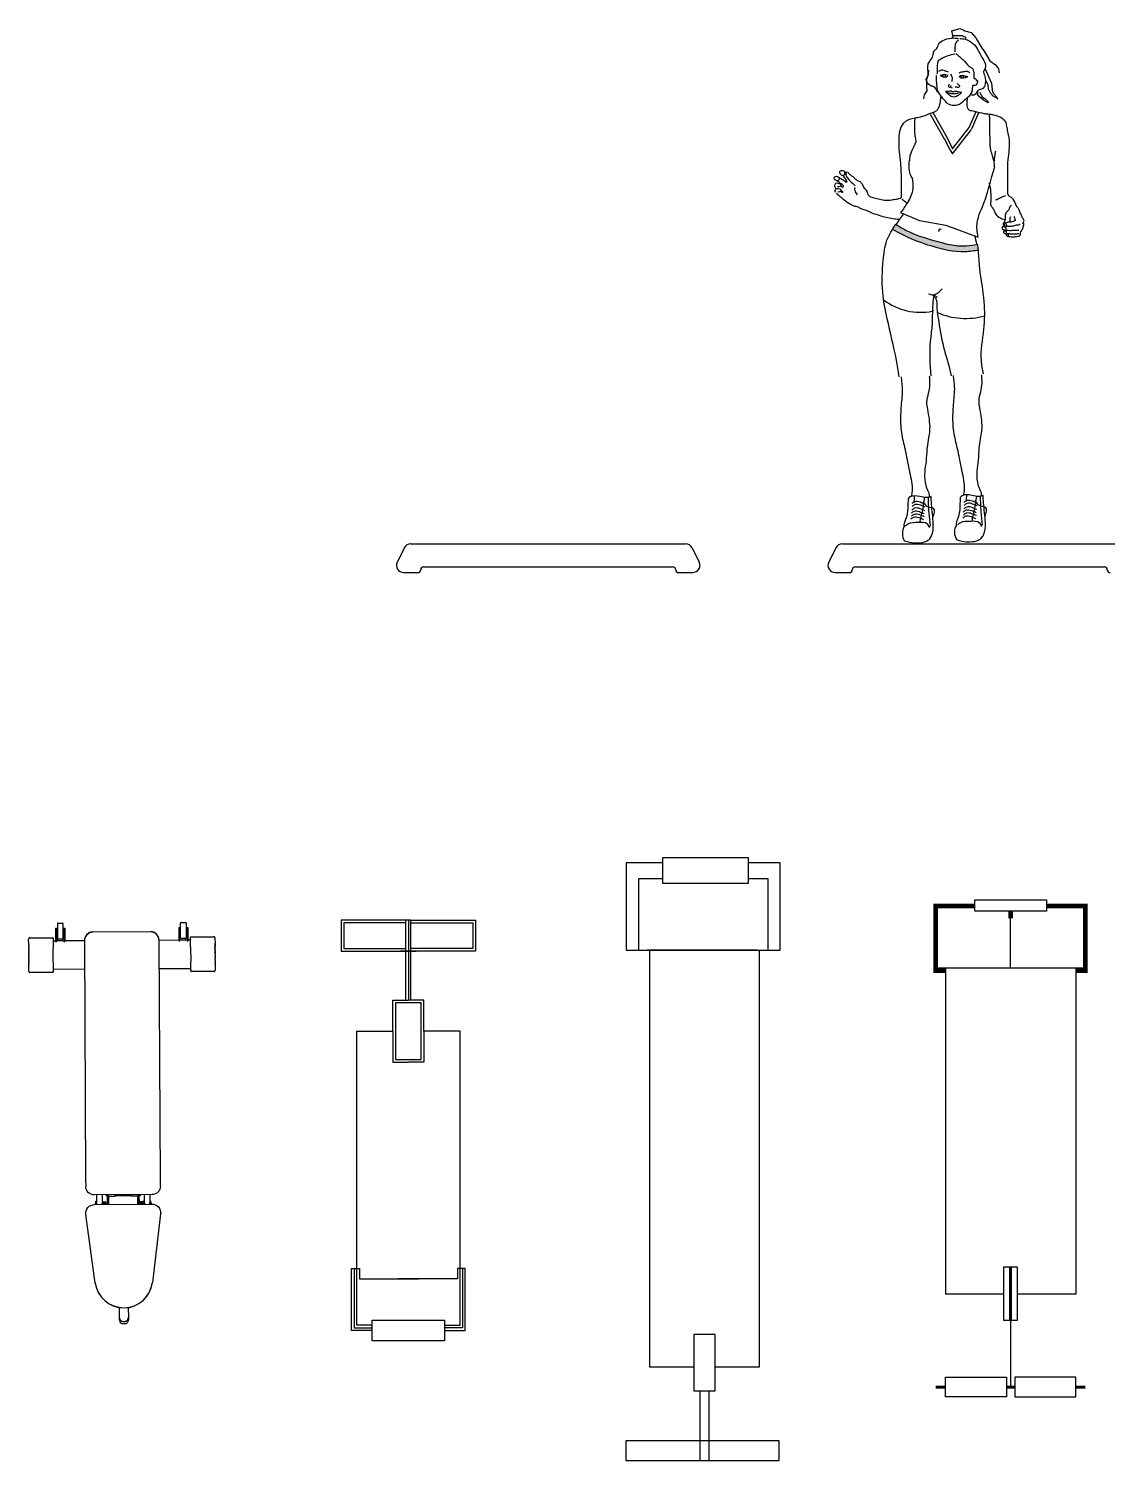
# Model space of a CAD drawing. Header units: millimetres. Extents: x 29224 to 62779, y 35576 to 54938.
# Drawn here: x 55674 to 59423, y 38841 to 43818 of the extents above; entities that cross this region are included whole.
import ezdxf

# ---------------------------------------------------------------- set-up
doc = ezdxf.new("R2010")
doc.units = ezdxf.units.MM

# ---------------------------------------------------------------- blocks, each defined once
blk = doc.blocks.new('A$C5155332E')
at = {"linetype": 'Continuous'}
for p, q in [((17.6, 537.3), (17.6, 426.9)), ((320.8, 537.3), (17.6, 537.3)), ((320.8, 1.3), (320.8, 537.3)), ((2026.7, 533.3), (2026.7, 0)), ((2094.7, 533.3), (2026.7, 533.3)), ((2094.7, 0), (2094.7, 533.3)), ((73.3, 495), (73.3, 426.9)), ((320.8, 495), (73.3, 495)), ((320.8, 44.9), (320.8, 495)), ((1769.8, 465.2), (321.3, 465.2)), ((321.3, 457.2), (321.3, 75.2)), ((1769.8, 310.7), (1769.8, 465.2)), ((0, 426.9), (0, 128.1)), ((88.4, 426.9), (0, 426.9)), ((88.4, 128.1), (88.4, 426.9)), ((1657.2, 310.7), (1657.2, 237.2)), ((1852.9, 310.7), (1657.2, 310.7)), ((1852.9, 237.2), (1852.9, 310.7)), ((1853.6, 288.6), (2094.7, 288.6)), ((1853.6, 257.7), (2094.7, 257.7)), ((1657.2, 237.2), (1852.9, 237.2)), ((1769.8, 83.2), (1769.8, 237.2)), ((0, 128.1), (88.4, 128.1)), ((17.6, 128.1), (17.6, 1.3)), ((73.3, 128.1), (73.3, 44.9)), ((321.3, 83.2), (1769.8, 83.2)), ((17.6, 1.3), (320.8, 1.3)), ((73.3, 44.9), (320.8, 44.9)), ((2026.7, 0), (2094.7, 0))]:
    blk.add_line(p, q, dxfattribs=at)
blk = doc.blocks.new('A$C279333A0')
at = {"rotation": 270}
blk.add_blockref('A$C5155332E', (0, 2094.7), dxfattribs=at)
blk = doc.blocks.new('A$C34B87151')
at = {"ltscale": 0.02}
h = blk.add_hatch(color=256, dxfattribs=at)
edge = h.paths.add_edge_path()
edge.add_spline(control_points=[(1724.3, 1194), (1765.3, 1167.9), (1812.8, 1149.3), (1896.8, 1124.5), (1936.2, 1114.5), (1991.9, 1116.7), (2007.2, 1118.7), (2022, 1121.7)], knot_values=[0.018047, 0.018047, 0.018047, 0.018047, 13.649246, 13.649246, 24.334049, 24.334049, 28.444802, 28.444802, 28.444802, 28.444802], degree=3, periodic=0)
edge.add_spline(control_points=[(2022, 1121.7), (2021.3, 1128.4), (2020.5, 1135), (2019.6, 1141.7)], knot_values=[42.654547, 42.654547, 42.654547, 42.654547, 44.575384, 44.575384, 44.575384, 44.575384], degree=3, periodic=0)
edge.add_spline(control_points=[(2019.6, 1141.7), (2006.3, 1138.8), (1955.4, 1129.2), (1870.3, 1153.6), (1787.4, 1177.5), (1746.7, 1203.5), (1734.9, 1211)], knot_values=[0, 0, 0, 0, 3.878934, 14.824522, 24.592015, 28.607488, 28.607488, 28.607488, 28.607488], degree=3, periodic=0)
edge.add_spline(control_points=[(1734.9, 1211), (1731.3, 1205.4), (1727.7, 1199.7), (1724.3, 1194)], knot_values=[50.690906, 50.690906, 50.690906, 50.690906, 52.584536, 52.584536, 52.584536, 52.584536], degree=3, periodic=0)
for p, q in [((1929.6, 1882.7, -864.1), (1957.6, 1890.7, -864.1)), ((1933.6, 1866.7, -864.1), (1929.6, 1882.7, -864.1)), ((1931.6, 1858.7, -864.1), (1935.6, 1866.7, -864.1)), ((1935.6, 1866.7, -864.1), (1951.6, 1866.7, -864.1)), ((1951.6, 1866.7, -864.1), (1965.7, 1866.7, -864.1)), ((1957.6, 1890.7, -864.1), (1969.7, 1886.7, -864.1)), ((1965.7, 1866.7, -864.1), (1969.7, 1864.7, -864.1)), ((1969.7, 1886.7, -864.1), (1975.7, 1882.7, -864.1)), ((1969.7, 1864.7, -864.1), (1977.7, 1860.7, -864.1)), ((1975.7, 1882.7, -864.1), (1997.7, 1876.7, -864.1)), ((1977.7, 1860.7, -864.1), (1977.7, 1856.6, -864.1)), ((1997.7, 1876.7, -864.1), (2013.8, 1858.7, -864.1)), ((2013.8, 1858.7, -864.1), (2017.8, 1850.6, -864.1)), ((2017.8, 1850.6, -864.1), (2033.8, 1822.6, -864.1)), ((2033.8, 1822.6, -864.1), (2041.8, 1812.6, -864.1)), ((2041.8, 1812.6, -864.1), (2061.9, 1778.5, -864.1)), ((1849.4, 1746.5, -864.1), (1847.4, 1730.5, -864.1)), ((2067.9, 1702.4, -864.1), (2045.4, 1752.1)), ((2061.9, 1778.5, -864.1), (2081.9, 1764.5, -864.1)), ((2081.9, 1764.5, -864.1), (2092, 1750.5, -864.1)), ((2092, 1750.5, -864.1), (2094, 1736.5, -864.1)), ((1847.4, 1730.5, -864.1), (1841.4, 1714.4, -864.1)), ((1841.4, 1714.4, -864.1), (1841.4, 1690.4, -864.1)), ((2049.9, 1706.4, -864.1), (2047.9, 1708.4, -864.1)), ((2055.9, 1694.4, -864.1), (2049.9, 1706.4, -864.1)), ((2057.9, 1680.4, -864.1), (2055.9, 1694.4, -864.1)), ((2067.9, 1702.4, -864.1), (2069.9, 1676.4, -864.1)), ((1833.4, 1660.3, -864.1), (1831.4, 1646.3, -864.1)), ((1843.4, 1674.4, -864.1), (1833.4, 1660.3, -864.1)), ((1841.4, 1690.4, -864.1), (1843.4, 1674.4, -864.1)), ((2019.8, 1668.4, -864.1), (2019.8, 1674.4, -864.1)), ((2019.8, 1660.3, -864.1), (2019.8, 1668.4, -864.1)), ((2027.8, 1652.3, -864.1), (2019.8, 1660.3, -864.1)), ((2027.8, 1670.4, -864.1), (2033.8, 1654.3, -864.1)), ((2039.8, 1642.3, -864.1), (2027.8, 1652.3, -864.1)), ((2033.8, 1654.3, -864.1), (2045.8, 1646.3, -864.1)), ((2055.9, 1632.3, -864.1), (2039.8, 1642.3, -864.1)), ((2045.8, 1646.3, -864.1), (2049.9, 1642.3, -864.1)), ((2049.9, 1642.3, -864.1), (2055.9, 1636.3, -864.1)), ((2063.9, 1666.4, -864.1), (2057.9, 1680.4, -864.1)), ((2073.9, 1656.3, -864.1), (2063.9, 1666.4, -864.1)), ((2069.9, 1676.4, -864.1), (2073.9, 1666.4, -864.1)), ((2073.9, 1666.4, -864.1), (2085.9, 1652.3, -864.1)), ((2089.9, 1646.3, -864.1), (2073.9, 1656.3, -864.1)), ((2085.9, 1652.3, -864.1), (2087.9, 1648.3, -864.1)), ((2087.9, 1648.3, -864.1), (2089.9, 1646.3, -864.1)), ((1855, 1593.8, -864.1), (1903.7, 1508, -864.1)), ((1863.7, 1598.7, -864.1), (1912.4, 1512.9, -864.1)), ((1989.9, 1546.5, -864.1), (2014.4, 1602.8, -864.1)), ((1999.1, 1542.5, -864.1), (2023.6, 1598.8, -864.1)), ((2055.9, 1636.3, -864.1), (2055.9, 1632.3, -864.1)), ((1932.8, 1473.4, -864.1), (1989.9, 1546.5, -864.1)), ((1903.5, 1508.3, -864.1), (1924, 1468.8, -864.1)), ((1912.4, 1512.9, -864.1), (1932.8, 1473.4, -864.1)), ((1931.9, 1456, -864.1), (1997.8, 1540.4, -864.1)), ((1924, 1468.8, -864.1), (1931.9, 1456, -864.1)), ((1752, 1251.1), (1817.5, 1223.6)), ((1817.5, 1223.6), (1908.6, 1208.1)), ((1908.6, 1208.1), (2021.9, 1165.9))]:
    blk.add_line(p, q, dxfattribs=at)
for p, q in [((49.4, 100), (1004.7, 100)), ((1549.4, 100), (2504.7, 100)), ((27.1, 86.2), (2.1, 36.2)), ((1027.1, 86.2), (1052.1, 36.2)), ((1527.1, 86.2), (1502.1, 36.2)), ((24.4, 0), (74, 0)), ((94, 20), (960.2, 20)), ((980.2, 0), (1029.7, 0)), ((1524.4, 0), (1574, 0)), ((1594, 20), (2460.2, 20))]:
    blk.add_line(p, q)
for centre, radius, start, end in [((1903.5, 1727.2), 4.97, 121.7491, 244.1197), ((1903.5, 1727.2), 4.97, 288.0187, 65.8399), ((1965.8, 1724), 4.97, 119.9538, 232.6931), ((1965.8, 1724), 4.97, 297.3199, 57.3962), ((1820.8, 1115.9), 211.3, 232.7705, 281.3931), ((1977.8, 1130.8, -864.1), 247.4, 242.245, 243.3449), ((1977.8, 1130.8, -864.1), 247.4, 246.4646, 285.5493), ((1808.2, 136.2), 50.1, 149.8822, 212.059), ((1989.3, 140.1), 50.1, 149.8822, 212.059)]:
    blk.add_arc(centre, radius, start, end, dxfattribs=at)
for centre, radius, start, end in [((49.4, 75), 25, 90, 153.4349), ((1004.7, 75), 25, 26.5651, 90), ((1549.4, 75), 25, 90, 153.4349), ((1549.4, 75), 25, 90, 153.4349), ((24.4, 25), 25, 153.4349, 270), ((74, 10), 10, 270, 0), ((94, 10), 10, 90, 180), ((960.2, 10), 10, 0, 90), ((980.2, 10), 10, 180, 270), ((1029.7, 25), 25, 270, 26.5651), ((1524.4, 25), 25, 153.4349, 270), ((1574, 10), 10, 270, 0), ((1594, 10), 10, 90, 180), ((2460.2, 10), 10, 0, 90), ((2480.2, 10), 10, 180, 270)]:
    blk.add_arc(centre, radius, start, end)
for points in [[(1881, 1669.3), (1867.1, 1688.5), (1857, 1692.3), (1841.1, 1714.9), (1846.5, 1726.4), (1847.9, 1739.9), (1846.5, 1756.1), (1847.9, 1768), (1857, 1782.9), (1864.4, 1796.7), (1868.2, 1812.6), (1876.6, 1820.4), (1884.8, 1837.4), (1904.4, 1851.9), (1937.2, 1858.3), (1952.8, 1856.6)], [(1952.1, 1851.9), (1942, 1836.7), (1940.3, 1820.4), (1940.6, 1810.3)], [(1957.2, 1856.3), (1976.1, 1854.3), (2003.5, 1839), (2020.8, 1817.1), (2034.3, 1790.4), (2046.2, 1769.4), (2043.8, 1748.4), (2039.7, 1739.3), (2042.8, 1730.5), (2045.5, 1720.4), (2037.4, 1682.4), (2020.8, 1675.7), (2014, 1666.2), (2009.3, 1660.4), (1995.1, 1660.4)], [(1940.2, 1801.5), (1916.2, 1796), (1891.9, 1784.6), (1881, 1775.4), (1879.7, 1768.7), (1879.4, 1749.7), (1878, 1732.2)], [(1944, 1804.7), (1956.3, 1793.7), (1978.9, 1771.9), (1991.5, 1758.9), (2002.8, 1750.5), (2006, 1733.2), (2007, 1717.4)], [(1885.1, 1742.4), (1889, 1745.2), (1893.6, 1747.5), (1897.1, 1747.5), (1906.5, 1744.2), (1917.6, 1740.8)], [(1955.7, 1737.6), (1964, 1740.1), (1976.9, 1742.4), (1982.9, 1742.6), (1988.2, 1740.6), (1991.7, 1737.6)], [(2002.2, 1692.7), (2001.9, 1689.4), (2001.2, 1683.2), (1999.2, 1670.9), (1982.5, 1649.3), (1966.5, 1634.8), (1955.3, 1626.8), (1940.3, 1623.3), (1921.6, 1626.6), (1903.4, 1643), (1886.9, 1664.5), (1880.2, 1676.7), (1878.2, 1694.6), (1876.5, 1709.8), (1876.7, 1719.1), (1877.2, 1728)], [(1889, 1729.5), (1892.7, 1728.3), (1896.4, 1729.7), (1903.1, 1731.8), (1911.4, 1730.4), (1916.5, 1727.4)], [(1892.2, 1727), (1896.9, 1724), (1902.6, 1722.6), (1908.9, 1722.8), (1915.3, 1724.9)], [(1920.6, 1697.3), (1918.6, 1693.2), (1919.1, 1688.3), (1924.6, 1687.6)], [(1925.6, 1731.9), (1929.3, 1725.7), (1930.8, 1716), (1929.6, 1707.3)], [(1931.9, 1683.6), (1927.3, 1687), (1926.8, 1692.5)], [(1949, 1699.5), (1953, 1695.7), (1956.5, 1692), (1954.3, 1687), (1949.3, 1686.5), (1947, 1687.1), (1943.5, 1687.1), (1942, 1686.8)], [(1955.4, 1724.4), (1959.6, 1727.2), (1967, 1728.3), (1976.4, 1726), (1985, 1724.4)], [(1956.6, 1723.5), (1959.1, 1721.4), (1966.3, 1719.6), (1975.1, 1720.3), (1982.9, 1722.4)], [(2002.2, 1692.7), (2003.9, 1693.8), (2007.5, 1693.9), (2011.6, 1694.3), (2016.5, 1696.7), (2019.2, 1703), (2020.3, 1708.5)], [(2007, 1717.4), (2010.7, 1716.9), (2013.8, 1715.1), (2014.5, 1712), (2018.2, 1710.2), (2020.3, 1708.5)], [(1891.5, 1657.3), (1889, 1637), (1883.9, 1615.9), (1879, 1607.3), (1868.7, 1600.7), (1849.1, 1593.4), (1831.2, 1586.2), (1817, 1582.1), (1797.3, 1578.2), (1777, 1572.3), (1761.1, 1560.5), (1745.3, 1500.6), (1746.5, 1462.1), (1751.2, 1422.4), (1753.2, 1392.1), (1754.4, 1329.7), (1754, 1302.5)], [(1908.4, 1672.8), (1918.1, 1673.5), (1927.9, 1674), (1934, 1671.5), (1940.5, 1673.3), (1951.9, 1671.3), (1964.6, 1669.7)], [(1909.2, 1671), (1915.3, 1665.2), (1923.6, 1657.9), (1942.8, 1654.8), (1956.5, 1662.4), (1962.5, 1668)], [(1916, 1668.5), (1928.2, 1665.5), (1940.2, 1664.8), (1952.3, 1666.9)], [(1983.8, 1649.3), (1982, 1637.1), (1983.4, 1617.7), (1988.8, 1608.7), (1999.6, 1605.8), (2034.5, 1597.5), (2048.2, 1595), (2061.9, 1593.2), (2074.4, 1591.4), (2100, 1582.4), (2115.4, 1567.7), (2120.1, 1551.9), (2123.4, 1533.2), (2129.1, 1503.3), (2124.5, 1435.5), (2123.1, 1390.2), (2123.4, 1344.9), (2123.8, 1327.7), (2126.3, 1311.5), (2134.2, 1306.3), (2142.5, 1297.7), (2153.7, 1274.7)], [(2062.8, 1474.9), (2069.3, 1453), (2075.9, 1427), (2077.9, 1406.4)], [(2081.3, 1464.5), (2079, 1451.3), (2075.8, 1427.7)], [(1541.1, 1387.4), (1541.1, 1394.3), (1545.4, 1397.1), (1551.1, 1397.6), (1557.2, 1393.6), (1563.3, 1386.5)], [(1545.9, 1343.6), (1550.6, 1339.4), (1553.2, 1341.7), (1548.3, 1348.5), (1538.5, 1356.5), (1527.4, 1363), (1521.5, 1368.1), (1521.3, 1373.5), (1528.7, 1378), (1535.9, 1374.8), (1544.3, 1369.4), (1554.7, 1363), (1562, 1358.4), (1565.9, 1357.6), (1562.4, 1364.3)], [(1526.4, 1336.3), (1522.9, 1341.4), (1524.5, 1350.3), (1526.8, 1353.8), (1535.7, 1352.8), (1544, 1350.3), (1544.6, 1344.5), (1537.6, 1340.4), (1532.5, 1341)], [(1538, 1371.4), (1538, 1368), (1535.7, 1362.3), (1531.8, 1361.9)], [(1541.1, 1387.4), (1547.7, 1381), (1556.2, 1382.1), (1557.5, 1388.9), (1556.3, 1392)], [(1550.5, 1380.8), (1553.5, 1376.8), (1558.4, 1370.6), (1562.4, 1364.3)], [(1564.9, 1393.2), (1562, 1387.9), (1569.1, 1368.7), (1579.1, 1358.5), (1589.4, 1348.7), (1593.6, 1343.7)], [(1567.3, 1392.9), (1575.7, 1383.7), (1583.1, 1378.2), (1593.4, 1369.5), (1603.9, 1361.9), (1611.6, 1359), (1617.9, 1350.3), (1625.8, 1336.3), (1632.4, 1328.7), (1635.5, 1322.6), (1638.2, 1314.2), (1642.6, 1309.5), (1647.4, 1306.1), (1664.4, 1301.5), (1684.9, 1296.3), (1705, 1294.4), (1725.3, 1296.3), (1741.9, 1299.2), (1752.7, 1301.5)], [(2059.3, 1355), (2061.2, 1346.6), (2065.1, 1314.6), (2065.7, 1297.7), (2065.4, 1288.7), (2064.2, 1285.7)], [(1526.1, 1321), (1524.5, 1328), (1527.7, 1334.4), (1536, 1334.7), (1544.3, 1330.5), (1543, 1325.1), (1534.1, 1322.6)], [(1748.1, 1227.1), (1731.6, 1228.4), (1683.2, 1239.2), (1650.1, 1250.9), (1633.2, 1258.3), (1617.6, 1263), (1607.4, 1268.5), (1593.4, 1272.9), (1571.7, 1283.1), (1550.3, 1299), (1539.8, 1308.6), (1528.7, 1318.4)], [(1546.8, 1326.4), (1550.3, 1324.2), (1549.7, 1320.7), (1545.2, 1323.9)], [(1592.4, 1338.4), (1592.7, 1327.6), (1601.1, 1312.7)], [(1756.1, 1299.4), (1761.6, 1294.4), (1773.7, 1285)], [(2082.1, 1295.1), (2090, 1299), (2103.6, 1305.9), (2117.6, 1311.1)], [(2064.2, 1285.7), (2064.1, 1281.5), (2065.7, 1276.4), (2071.2, 1268.6), (2076.7, 1257.6), (2082.6, 1245.9), (2097.5, 1233.3), (2113.6, 1227.5)], [(2137.3, 1275.7), (2131.1, 1271.5), (2129.8, 1265), (2125.6, 1258.2), (2119.1, 1251.8), (2114.9, 1236.6), (2114.6, 1224.3), (2111.4, 1217.5), (2108.5, 1213.9), (2108.8, 1211), (2111.7, 1206.5)], [(2176.7, 1211.8), (2178.8, 1217.6), (2180.7, 1221.9), (2180.3, 1226.6), (2177.5, 1230.5), (2174.4, 1236.8), (2172.6, 1240.6), (2171.2, 1243.8), (2167.6, 1250.5), (2164.6, 1257.4), (2159.7, 1268.2), (2156.3, 1271.5), (2153.7, 1274.7)], [(1885.4, 1184), (1885.4, 1190), (1887.3, 1194), (1890.4, 1194.2), (1893.1, 1192.1)], [(2109.2, 1204), (2105.1, 1201.3), (2104.9, 1196.8), (2105.8, 1193.8), (2110.3, 1192), (2131.4, 1189.5), (2149.2, 1190.2), (2162.4, 1190.4)], [(2110.9, 1201.8), (2115.1, 1201.2), (2116.9, 1199.9), (2117.3, 1196.5), (2117.1, 1192.8)], [(2113.7, 1213.8), (2112.9, 1211.7), (2112.4, 1207.6), (2113.6, 1205.3)], [(2113, 1204.3), (2120.9, 1203.8), (2132.2, 1204.2), (2145.1, 1205.6), (2157.4, 1208.6), (2165, 1209.5), (2165.5, 1209.9), (2166.9, 1211)], [(2113.7, 1213.8), (2116.6, 1216), (2128, 1218.7), (2139.9, 1219.7), (2148.6, 1223.5), (2151.9, 1225.3)], [(2116.3, 1213.5), (2119.1, 1212.4), (2119.3, 1209.4), (2119.7, 1206.9)], [(2119.4, 1176.6), (2118.9, 1173.4), (2121.2, 1170.1), (2126.8, 1168.5), (2135.9, 1166.9), (2142.6, 1166.6), (2151.7, 1167.8), (2161, 1169.1), (2165.5, 1170), (2167.1, 1172.5), (2169.1, 1180.3), (2171.6, 1187.3), (2175, 1194), (2177.1, 1196.6), (2177.5, 1199), (2177.5, 1201.5), (2178.6, 1204.5), (2180.2, 1208.1), (2180.2, 1214.7)], [(2133.8, 1236.6), (2131.4, 1231.4), (2131.8, 1223.3), (2131.3, 1219.9)], [(2146.1, 1237.3), (2147.4, 1232.8), (2149.4, 1227.6), (2150.4, 1225.1)], [(2111.7, 1189.8), (2109.4, 1186.3), (2111.9, 1179.6), (2118.4, 1178.9), (2133.8, 1177.8), (2148.8, 1177.5), (2162.3, 1178.6)], [(2111.4, 1188), (2116.6, 1188), (2118.3, 1187.6), (2119, 1185.1), (2119, 1181)], [(2120.3, 1177.3), (2124.6, 1176.5), (2125.7, 1176), (2125.5, 1172.9), (2125.6, 1171)], [(1848.6, 968.6), (1866.4, 965.5), (1870.6, 966.5), (1895.8, 986.5)], [(2016.8, 241.6), (2000.8, 248.4), (1981.7, 250.1), (1971.8, 243.7)], [(2011, 252.2), (2023, 235), (2046.3, 227.2), (2043.8, 194.1)], [(1833.4, 204), (1817.4, 210.8), (1798.2, 212.5), (1788.3, 206.1)], [(1834.5, 193.9), (1818.5, 200.7), (1799.3, 202.4), (1789.4, 196)], [(1835.7, 237.7), (1819.7, 244.4), (1800.6, 246.2), (1790.7, 239.7)], [(1835.7, 215.1), (1819.7, 221.9), (1800.6, 223.6), (1790.7, 217.2)], [(1836.8, 227.6), (1820.8, 234.4), (1801.7, 236.1), (1791.8, 229.7)], [(1830, 248.3), (1842, 231.1), (1865.2, 223.3), (1862.7, 190.2)], [(2014.4, 207.9), (1998.4, 214.7), (1979.3, 216.4), (1969.4, 210)], [(2015.5, 197.9), (1999.5, 204.6), (1980.4, 206.3), (1970.5, 199.9)], [(2016.8, 219), (2000.8, 225.8), (1981.6, 227.5), (1971.7, 221.1)], [(2017.9, 231.5), (2001.9, 238.3), (1982.8, 240), (1972.9, 233.6)], [(1853.3, 156.4), (1844.3, 169.3), (1813.5, 174), (1778.7, 168.9), (1768.2, 161.6)], [(1831.9, 183.3), (1815.9, 190.1), (1796.7, 191.8), (1786.8, 185.4)], [(2034.3, 160.3), (2025.3, 173.2), (1994.5, 177.9), (1959.7, 172.9), (1949.2, 165.5)], [(2012.9, 187.3), (1996.9, 194), (1977.8, 195.7), (1967.9, 189.3)], [(1851.2, 114.7), (1840.6, 108), (1812.2, 101.9), (1783.7, 104.4), (1765.8, 109.6)], [(2032.3, 118.6), (2021.7, 111.9), (1993.3, 105.8), (1964.8, 108.3), (1946.9, 113.5)]]:
    blk.add_spline(points, degree=3, dxfattribs=at)
for points, knots in [([(2059.2, 1593.5), (2059.9, 1588.1), (2062, 1567.8), (2060.8, 1533.1), (2061.7, 1499), (2062.6, 1479.9), (2062.8, 1474.9)], [0.0023453, 0.0023453, 0.0023453, 0.0023453, 0.0187234, 0.0637221, 0.1060012, 0.1210711, 0.1210711, 0.1210711, 0.1210711]), ([(1800.9, 1578.8), (1799.7, 1562.7), (1799.5, 1536.8), (1802.6, 1511.1), (1804.9, 1495.7)], [0.00569168, 0.00569168, 0.00569168, 0.00569168, 0.03636069, 0.08312847, 0.08312847, 0.08312847, 0.08312847]), ([(1791.6, 1371.8), (1788, 1377.5), (1785.4, 1383.6), (1779.7, 1409.1), (1781.2, 1428.2), (1786.8, 1454.9), (1789.9, 1463.8), (1804.9, 1495.7)], [0.10625687, 0.10625687, 0.10625687, 0.10625687, 0.12307971, 0.12307971, 0.17342337, 0.17342337, 0.19947271, 0.19947271, 0.19947271, 0.19947271]), ([(2021.9, 1165.9), (2018.3, 1183.9), (2015.8, 1200.9), (2021.9, 1241.8), (2034.3, 1265), (2049.1, 1304.7), (2052.8, 1319.8), (2077.9, 1406.4)], [97.075296, 97.075296, 97.075296, 97.075296, 102.434034, 102.434034, 109.995372, 109.995372, 114.250587, 114.250587, 114.250587, 114.250587]), ([(1791.6, 1371.8), (1794.3, 1358.8), (1795.7, 1346.5), (1791.9, 1317), (1785.9, 1301.5), (1768.8, 1275), (1760.4, 1263), (1752, 1251.1)], [6.538262, 6.538262, 6.538262, 6.538262, 10.535244, 10.535244, 15.802866, 15.802866, 19.971021, 19.971021, 19.971021, 19.971021]), ([(1761.4, 1247.1), (1757.1, 1240.9), (1748.6, 1228.7), (1740.1, 1216.4), (1736.1, 1210.2)], [19.762456, 19.762456, 19.762456, 19.762456, 21.936463, 24.035911, 24.035911, 24.035911, 24.035911]), ([(1746.7, 680.3), (1743.7, 699.8), (1733.4, 767.9), (1708.1, 864.6), (1685.4, 980), (1689, 1071.7), (1699, 1154.4), (1723.4, 1192.8), (1734.9, 1211)], [0.414807, 0.414807, 0.414807, 0.414807, 6.085264, 20.164765, 29.115668, 39.686654, 46.480695, 52.584536, 52.584536, 52.584536, 52.584536]), ([(1734.9, 1211), (1746.7, 1203.5), (1787.4, 1177.5), (1870.3, 1153.6), (1955.4, 1129.2), (2006.3, 1138.8), (2019.6, 1141.7)], [0, 0, 0, 0, 4.015474, 13.782967, 24.728554, 28.607488, 28.607488, 28.607488, 28.607488]), ([(1724.1, 1194.1), (1765.2, 1168), (1812.7, 1149.3), (1896.8, 1124.5), (1936.2, 1114.5), (1992.5, 1116.7), (2008.4, 1118.8), (2023.8, 1122.1)], [0, 0, 0, 0, 13.649246, 13.649246, 24.334049, 24.334049, 28.607488, 28.607488, 28.607488, 28.607488]), ([(2039.9, 690.8), (2036.6, 706), (2026.8, 757.4), (2043.6, 841.1), (2046.2, 949), (2026.8, 1038.3), (2024.1, 1105.8), (2020.6, 1133.5), (2019.6, 1141.7)], [1.20373, 1.20373, 1.20373, 1.20373, 5.655766, 16.164112, 25.230055, 36.550872, 42.215369, 44.575384, 44.575384, 44.575384, 44.575384]), ([(1866.8, 964.1), (1865.6, 953.8), (1861.5, 917.7), (1863.1, 864), (1850.6, 781.3), (1853.9, 723.8), (1856.4, 683.6)], [0, 0, 0, 0, 2.981848, 10.405416, 15.378385, 26.894617, 26.894617, 26.894617, 26.894617]), ([(1864.7, 963.4), (1868.6, 959.7), (1879.8, 949.2), (1876, 914.5), (1887.8, 856), (1900, 776.1), (1921.9, 715.2), (1927.5, 685.6), (1927.7, 684.2)], [0, 0, 0, 0, 1.475206, 4.240405, 9.106456, 18.973262, 27.194789, 27.615037, 27.615037, 27.615037, 27.615037]), ([(1869, 965.9), (1869.8, 965), (1872.6, 961.8), (1876.1, 959.3), (1878.7, 957.5)], [3.206351, 3.206351, 3.206351, 3.206351, 3.850057, 5.553543, 5.553543, 5.553543, 5.553543]), ([(1753.5, 680.8), (1754.2, 674.6), (1755.5, 662), (1758.6, 638.4), (1755.7, 600.9), (1750.7, 549), (1752, 487.3), (1769.2, 424.1), (1778.6, 369.9), (1788.6, 324.9), (1792.8, 297), (1791.8, 276.4), (1788.7, 267.8), (1787.9, 264.5)], [76.070609, 76.070609, 76.070609, 76.070609, 77.841861, 79.695477, 82.896298, 88.576664, 94.716546, 100.451918, 107.314623, 110.503108, 113.686652, 115.386834, 116.332677, 116.332677, 116.332677, 116.332677]), ([(1851.6, 261.9), (1852.1, 265), (1852.9, 271.4), (1848.6, 281.1), (1841.6, 294.7), (1837.1, 318.5), (1835.3, 350.9), (1842.8, 388.4), (1843.5, 425.3), (1848.6, 462.7), (1855.8, 497.2), (1852.1, 533.7), (1847, 564.2), (1841.1, 595), (1849.9, 623.3), (1855, 650.5), (1853.4, 670.5), (1853, 680.2), (1852.9, 683.2)], [13.949466, 13.949466, 13.949466, 13.949466, 14.824147, 15.777831, 16.916269, 19.233626, 22.618412, 26.197904, 30.137528, 33.206689, 37.03439, 40.174628, 43.639042, 45.971154, 49.02397, 51.971415, 53.880025, 54.748729, 54.748729, 54.748729, 54.748729]), ([(1934.6, 684.7), (1935.2, 678.5), (1936.5, 666), (1939.7, 642.4), (1936.8, 604.9), (1931.8, 552.9), (1933.1, 491.2), (1950.3, 428), (1959.6, 373.8), (1969.6, 328.8), (1973.9, 301), (1972.8, 280.3), (1969.7, 271.7), (1968.9, 268.5)], [76.070609, 76.070609, 76.070609, 76.070609, 77.841861, 79.695477, 82.896298, 88.576664, 94.716546, 100.451918, 107.314623, 110.503108, 113.686652, 115.386834, 116.332677, 116.332677, 116.332677, 116.332677]), ([(2032.7, 265.8), (2033.1, 268.9), (2034, 275.3), (2029.7, 285), (2022.7, 298.6), (2018.2, 322.4), (2016.3, 354.8), (2023.9, 392.3), (2024.5, 429.3), (2029.6, 466.7), (2036.8, 501.2), (2033.1, 537.7), (2028.1, 568.1), (2022.2, 598.9), (2031, 627.2), (2036.1, 654.5), (2034.5, 674.4), (2034.1, 684.1), (2034, 687.1)], [13.949466, 13.949466, 13.949466, 13.949466, 14.824147, 15.777831, 16.916269, 19.233626, 22.618412, 26.197904, 30.137528, 33.206689, 37.03439, 40.174628, 43.639042, 45.971154, 49.02397, 51.971415, 53.880025, 54.748729, 54.748729, 54.748729, 54.748729]), ([(1764.9, 161.3), (1764.8, 162.7), (1764.3, 173), (1777.8, 197.1), (1778, 228.7), (1778.9, 250.9), (1779.3, 257.8)], [0.03364263, 0.03364263, 0.03364263, 0.03364263, 0.03795892, 0.06535294, 0.11100511, 0.13183095, 0.13183095, 0.13183095, 0.13183095]), ([(1857.9, 263.9), (1852.7, 262), (1839.8, 258.6), (1816.1, 265.6), (1790.7, 269.2), (1781, 259.7), (1779.3, 257.8)], [1.386316, 1.386316, 1.386316, 1.386316, 3.013792, 5.430971, 8.811359, 9.563891, 9.563891, 9.563891, 9.563891]), ([(1819.9, 174.2), (1820.2, 177.3), (1821.8, 190.1), (1827.7, 210.8), (1832.1, 237.8), (1834.1, 252.6), (1835.3, 260.3)], [2.457218, 2.457218, 2.457218, 2.457218, 3.386081, 6.372793, 8.930391, 11.365686, 11.365686, 11.365686, 11.365686]), ([(1847.4, 262.1), (1848.1, 243.6), (1848.4, 209.9), (1852.8, 176.5), (1854.8, 161.4)], [48.313335, 48.313335, 48.313335, 48.313335, 53.860255, 58.421394, 58.421394, 58.421394, 58.421394]), ([(1851.2, 114.7), (1854.1, 118.8), (1865, 134.6), (1867.1, 179.1), (1859.5, 223.7), (1858.2, 255.4), (1857.9, 263.9)], [0, 0, 0, 0, 1.487694, 5.709939, 12.685431, 15.228551, 15.228551, 15.228551, 15.228551]), ([(1946, 165.2), (1945.8, 166.6), (1945.4, 176.9), (1958.9, 201), (1959.1, 232.7), (1959.9, 254.8), (1960.4, 261.7)], [0.03364263, 0.03364263, 0.03364263, 0.03364263, 0.03795892, 0.06535294, 0.11100511, 0.13183095, 0.13183095, 0.13183095, 0.13183095]), ([(2038.9, 267.8), (2033.8, 265.9), (2020.9, 262.6), (1997.1, 269.5), (1971.7, 273.1), (1962, 263.6), (1960.4, 261.7)], [1.386316, 1.386316, 1.386316, 1.386316, 3.013792, 5.430971, 8.811359, 9.563891, 9.563891, 9.563891, 9.563891]), ([(2000.9, 178.1), (2001.2, 181.2), (2002.8, 194.1), (2008.7, 214.8), (2013.2, 241.7), (2015.2, 256.5), (2016.3, 264.2)], [2.457218, 2.457218, 2.457218, 2.457218, 3.386081, 6.372793, 8.930391, 11.365686, 11.365686, 11.365686, 11.365686]), ([(2028.5, 266.1), (2029.1, 247.5), (2029.5, 213.9), (2033.9, 180.4), (2035.9, 165.3)], [48.313335, 48.313335, 48.313335, 48.313335, 53.860255, 58.421394, 58.421394, 58.421394, 58.421394]), ([(2032.3, 118.6), (2035.1, 122.7), (2046.1, 138.5), (2048.1, 183.1), (2040.5, 227.6), (2039.2, 259.3), (2038.9, 267.8)], [0, 0, 0, 0, 1.487694, 5.709939, 12.685431, 15.228551, 15.228551, 15.228551, 15.228551])]:
    blk.add_open_spline(points, degree=3, knots=knots, dxfattribs=at)
for points in [[(1782.6, 1441.9), (1782.4, 1438.3), (1782.4, 1434.7), (1782.4, 1431)], [(2016.8, 1141.1), (2014.9, 1150.8), (2012.2, 1160.5), (2010.2, 1170.3)], [(1799.3, 267), (1799.9, 259.5), (1798.7, 251.2), (1797.5, 242.8)], [(1980.4, 270.9), (1980.9, 263.5), (1979.8, 255.1), (1978.6, 246.7)]]:
    blk.add_open_spline(points, degree=3, dxfattribs=at)
blk = doc.blocks.new('A$C564F5187')
for p, q in [((268.1, 1371.1), (268.1, 1694.3)), ((41.5, 1371.1), (244.9, 1371.1)), ((41.5, 238.2), (41.5, 1371.1)), ((291.4, 1371.1), (494.7, 1371.1)), ((494.7, 238.2), (494.7, 1371.1)), ((8, 238.2), (528.2, 238.2)), ((268.1, 238.2), (268.1, 39.5)), ((8, 21.6), (143.7, 21.6)), ((392.4, 21.6), (528.2, 21.6))]:
    blk.add_line(p, q)
for points, const_width in [([(41.5, 1694.3), (8, 1694.3)], 10.2), ([(253.6, 1694.3), (282.6, 1694.3)], 10.2), ([(494.7, 1694.3), (528.2, 1694.3)], 10.2), ([(268.1, 1461.6), (268.1, 1275.7)], 10.2), ([(41.5, 247.3), (8, 247.3), (8, 21.6), (143.7, 21.6)], 16), ([(494.7, 247.3), (528.2, 247.3), (528.2, 21.6), (392.4, 21.6)], 16), ([(268.1, 39.5), (268.1, 64.9)], 16)]:
    blk.add_lwpolyline(points, dxfattribs=dict(const_width=const_width))
for points in [[(253.6, 1728.5), (41.5, 1728.5), (41.5, 1660.1), (253.6, 1660.1)], [(282.6, 1728.5), (494.7, 1728.5), (494.7, 1660.1), (282.6, 1660.1)], [(244.9, 1462.9), (291.4, 1462.9), (291.4, 1275.7), (244.9, 1275.7)], [(143.7, 39.5), (392.4, 39.5), (392.4, 0), (143.7, 0)]]:
    blk.add_lwpolyline(points, close=True)
blk = doc.blocks.new('A$C021C5DDC')
at = {"linetype": 'Continuous'}
for p, q in [((55.1, 647.6), (72.9, 647.7)), ((73.9, 647.4), (74.9, 647.4)), ((75.9, 647.7), (78.9, 647.7)), ((79.9, 647.5), (80.9, 647.5)), ((81.9, 647.7), (84.9, 647.7)), ((86.9, 647.5), (85.9, 647.5)), ((87.9, 647.7), (90.9, 647.8)), ((92.9, 647.5), (91.9, 647.5)), ((93.9, 647.8), (96.9, 647.8)), ((98.9, 647.6), (97.9, 647.6)), ((99.9, 647.8), (102.9, 647.8)), ((104.9, 647.6), (103.9, 647.6)), ((105.9, 647.8), (108.9, 647.8)), ((110.9, 647.6), (109.9, 647.6)), ((111.9, 647.9), (114.9, 647.9)), ((116.9, 647.7), (115.9, 647.7)), ((117.9, 647.9), (120.9, 647.9)), ((122.9, 647.7), (121.9, 647.7)), ((123.9, 647.9), (126.9, 647.9)), ((128.9, 647.7), (127.9, 647.7)), ((129.9, 648), (132.9, 648)), ((134.9, 647.8), (133.9, 647.8)), ((135.9, 648), (138.9, 648)), ((139.9, 647.8), (140.9, 647.8)), ((141.9, 648), (144.9, 648)), ((145.9, 647.8), (146.9, 647.8)), ((147.9, 648.1), (165.8, 648.2)), ((50.6, 563.7), (50.2, 643.9)), ((170.8, 644.6), (171.2, 564.3)), ((18, 550.6), (18, 553.6)), ((18, 553.6), (26.2, 553.6)), ((18, 550.6), (26.2, 550.6)), ((20.5, 550.3), (35.5, 550.4)), ((20.5, 547.1), (20.5, 550.3)), ((26.2, 553.6), (62.9, 553.8)), ((26.2, 550.6), (62.9, 550.8)), ((35.5, 550.4), (35.5, 547.2)), ((52.6, 562.7), (51.9, 562.7)), ((58.6, 562.7), (52.6, 562.7)), ((85.9, 562.8), (58.9, 562.7)), ((61, 553.8), (60.9, 562.7)), ((61.1, 524.8), (61, 550.8)), ((65.2, 553.8), (62.9, 553.8)), ((62.9, 550.8), (65.2, 550.8)), ((65.2, 553.8), (65.2, 550.8)), ((85.9, 562.8), (135.9, 563.1)), ((162.9, 563.3), (135.9, 563.1)), ((160.9, 563.3), (161.5, 454.1)), ((169.2, 563.3), (163.1, 563.3)), ((169.8, 563.3), (169.2, 563.3)), ((0.1, 530), (0, 545)), ((2, 547), (54, 547.3)), ((54.1, 528.3), (2.1, 528)), ((18.1, 521.6), (18.1, 524.6)), ((18.1, 524.6), (26.3, 524.6)), ((18.1, 521.6), (26.3, 521.6)), ((20.6, 524.9), (20.6, 528.1)), ((35.6, 525), (20.6, 524.9)), ((26.3, 524.6), (63, 524.8)), ((26.3, 521.6), (63, 521.8)), ((35.6, 528.2), (35.6, 525)), ((56, 545.3), (56.1, 530.3)), ((61.5, 453.6), (61.1, 521.8)), ((65.4, 524.8), (63, 524.8)), ((63, 521.8), (65.4, 521.8)), ((65.4, 524.8), (65.4, 521.8)), ((62.8, 453.6), (61.9, 453.6)), ((892.2, 458.1), (62.8, 453.6)), ((916.2, 458.2), (892.2, 458.1)), ((1008.8, 458.9), (1009.1, 458.9)), ((1012.9, 458.7), (1252, 430.1)), ((33.2, 223.4), (32.1, 423.4)), ((945.9, 428.4), (947, 228.4)), ((946, 421.4), (971.4, 421.5)), ((946.1, 401.4), (971.5, 401.5)), ((968.1, 423.5), (968.6, 424)), ((968.1, 423.5), (979.3, 423.6)), ((968.1, 421.5), (968.1, 423.5)), ((968.2, 399.5), (968.2, 401.5)), ((979.5, 399.6), (968.2, 399.5)), ((968.7, 399), (968.2, 399.5)), ((979.3, 424.1), (968.6, 424)), ((968.7, 399), (979.5, 399.1)), ((974.6, 426), (979.3, 426.1)), ((974.6, 424), (974.6, 426)), ((977.8, 394.8), (977.7, 399.1)), ((980.9, 228.7), (979.3, 428.7)), ((949.5, 387.6), (946.2, 387.6)), ((946.2, 387.1), (950, 387.2)), ((950, 385.8), (946.2, 385.7)), ((979.7, 384.8), (946.2, 384.6)), ((979.7, 380.8), (946.2, 380.6)), ((946.2, 379.6), (952, 379.7)), ((946.3, 356.6), (952.1, 356.7)), ((949.5, 387.6), (950, 387.2)), ((949.6, 385.7), (949.6, 384.6)), ((950, 387.2), (950, 385.8)), ((950, 380.7), (950, 379.7)), ((950.1, 356.7), (950.4, 300.7)), ((952, 379.7), (952.1, 356.7)), ((952, 378.7), (979.7, 378.8)), ((970.4, 388.8), (970.4, 394.8)), ((979.6, 394.8), (970.4, 394.8)), ((970.4, 388.8), (979.6, 388.8)), ((977.8, 387.8), (977.8, 388.8)), ((978.3, 387.3), (977.8, 387.8)), ((979.6, 387.8), (977.8, 387.8)), ((978.3, 387.3), (979.6, 387.3)), ((952.4, 300.7), (946.6, 300.6)), ((952.4, 300.7), (952.6, 277.7)), ((1338.9, 346.3), (1373.8, 346.5)), ((1339.1, 315.3), (1338.9, 315.3)), ((1374, 315.5), (1339.1, 315.3)), ((1374.2, 346.5), (1382.2, 346.5)), ((1382.3, 315.5), (1374.4, 315.5)), ((952.6, 277.7), (946.8, 277.6)), ((946.8, 276.6), (980.5, 276.8)), ((946.8, 272.6), (980.6, 272.8)), ((946.8, 271.5), (950.6, 271.6)), ((950.6, 270.2), (946.8, 270.1)), ((946.8, 269.6), (950.1, 269.7)), ((946.9, 255.6), (972.3, 255.8)), ((950.6, 270.2), (950.1, 269.7)), ((950.2, 272.7), (950.2, 271.6)), ((950.6, 277.7), (950.6, 276.7)), ((950.6, 271.6), (950.6, 270.2)), ((980.5, 278.8), (952.6, 278.7)), ((969, 257.8), (969.5, 258.3)), ((969, 255.8), (969, 257.8)), ((969, 257.8), (980.7, 257.8)), ((980.7, 258.3), (969.5, 258.3)), ((971.1, 262.8), (971.1, 268.8)), ((980.6, 268.8), (971.1, 268.8)), ((971.1, 262.8), (980.7, 262.8)), ((978.4, 269.8), (978.9, 270.3)), ((978.4, 268.8), (978.4, 269.8)), ((978.4, 269.8), (980.6, 269.8)), ((978.5, 258.3), (978.5, 262.8)), ((980.6, 270.3), (978.9, 270.3)), ((947, 235.6), (972.4, 235.8)), ((969.1, 233.8), (969.1, 235.8)), ((969.6, 233.3), (969.1, 233.8)), ((980.9, 233.8), (969.1, 233.8)), ((969.6, 233.3), (980.9, 233.3)), ((975.6, 231.3), (975.6, 233.3)), ((975.6, 231.3), (980.9, 231.3)), ((1253.6, 231.7), (1015, 199.2)), ((63.3, 125.8), (62.9, 193.6)), ((64.2, 193.6), (63.3, 193.6)), ((64.2, 193.6), (893.6, 198.1)), ((162.9, 194.1), (163.5, 85.4)), ((893.6, 198.1), (917.6, 198.2)), ((1011.1, 198.9), (1010.8, 198.9)), ((2.4, 102), (2.3, 117)), ((4.3, 119), (56.3, 119.3)), ((4.4, 100), (56.4, 100.3)), ((20.3, 122.6), (20.3, 125.6)), ((20.3, 125.6), (28.5, 125.6)), ((20.3, 122.6), (28.5, 122.6)), ((22.8, 122.3), (37.2, 122.4)), ((22.8, 119.1), (22.8, 122.3)), ((22.9, 96.9), (22.9, 100.1)), ((28.5, 125.6), (65.2, 125.8)), ((28.5, 122.6), (65.2, 122.8)), ((37.2, 122.4), (37.8, 122.4)), ((37.8, 122.4), (37.8, 119.2)), ((37.9, 100.2), (37.9, 97)), ((58.3, 117.3), (58.4, 102.3)), ((63.4, 96.8), (63.3, 122.8)), ((67.6, 125.8), (65.2, 125.8)), ((65.2, 122.8), (67.6, 122.8)), ((67.6, 125.8), (67.6, 122.8)), ((20.5, 93.6), (20.4, 96.6)), ((20.4, 96.6), (28.6, 96.6)), ((20.5, 93.6), (28.7, 93.6)), ((37.9, 97), (22.9, 96.9)), ((28.6, 96.6), (65.4, 96.8)), ((28.7, 93.6), (65.4, 93.8)), ((53.7, 3.6), (53.2, 83.8)), ((54.6, 84.9), (55.2, 84.9)), ((55.2, 84.9), (61.3, 84.9)), ((61.5, 84.9), (88.5, 85)), ((63.5, 84.9), (63.5, 93.8)), ((67.7, 96.8), (65.4, 96.8)), ((65.4, 93.8), (67.7, 93.8)), ((67.7, 96.8), (67.7, 93.8)), ((138.5, 85.3), (88.5, 85)), ((138.5, 85.3), (165.5, 85.5)), ((165.9, 85.5), (171.8, 85.5)), ((171.8, 85.5), (172.5, 85.5)), ((173.8, 84.5), (174.3, 4.2)), ((76.5, 0.1), (58.6, 0)), ((78.5, 0.3), (77.5, 0.3)), ((82.5, 0.1), (79.5, 0.1)), ((84.5, 0.4), (83.5, 0.4)), ((88.5, 0.2), (85.5, 0.1)), ((89.5, 0.4), (90.5, 0.4)), ((94.5, 0.2), (91.5, 0.2)), ((95.5, 0.4), (96.5, 0.4)), ((100.5, 0.2), (97.5, 0.2)), ((101.5, 0.5), (102.5, 0.5)), ((106.5, 0.3), (103.5, 0.2)), ((107.5, 0.5), (108.5, 0.5)), ((112.5, 0.3), (109.5, 0.3)), ((113.5, 0.5), (114.5, 0.5)), ((118.5, 0.3), (115.5, 0.3)), ((119.5, 0.6), (120.5, 0.6)), ((124.5, 0.4), (121.5, 0.3)), ((125.5, 0.6), (126.5, 0.6)), ((130.5, 0.4), (127.5, 0.4)), ((131.5, 0.6), (132.5, 0.6)), ((136.5, 0.4), (133.5, 0.4)), ((137.5, 0.7), (138.5, 0.7)), ((142.5, 0.5), (139.5, 0.4)), ((144.5, 0.7), (143.5, 0.7)), ((148.5, 0.5), (145.5, 0.5)), ((150.5, 0.7), (149.5, 0.7)), ((169.3, 0.6), (151.5, 0.5))]:
    blk.add_line(p, q, dxfattribs=at)
for points in [[(1009.1, 458.9), (1010.3, 458.9), (1012.9, 458.7)], [(971.4, 421.5), (974, 421.1), (976.2, 420.4), (978.7, 419.6), (979.4, 419.4)], [(1387.4, 331), (1387.3, 332.8), (1387, 334.5), (1386.6, 336.2), (1386, 337.9), (1385.2, 339.4), (1384.3, 340.8), (1383.3, 342.1), (1382.1, 343.3), (1380.8, 344.3), (1379.4, 345.1), (1378, 345.7), (1376.5, 346.2), (1375, 346.4), (1373.8, 346.5)], [(1387, 325.7), (1387.5, 327.4), (1387.7, 329.2), (1387.8, 330.9), (1387.7, 332.7), (1387.5, 334.4), (1387, 336.1), (1386.4, 337.8), (1385.7, 339.3), (1384.8, 340.7), (1383.7, 342.1), (1382.6, 343.2), (1381.3, 344.2), (1379.9, 345), (1378.5, 345.7), (1377, 346.1), (1375.5, 346.4), (1374, 346.5)], [(1374, 315.5), (1375.1, 315.5), (1376.7, 315.8), (1378.2, 316.2), (1379.6, 316.9), (1380.9, 317.7), (1382.2, 318.7), (1383.4, 319.9), (1384.4, 321.2), (1385.3, 322.6), (1386.1, 324.2), (1386.7, 325.8), (1387.1, 327.5), (1387.3, 329.3), (1387.4, 331)], [(1381.2, 346.4), (1382.4, 346.5), (1384.4, 346.3), (1386.3, 345.8), (1388.1, 345), (1389.8, 344), (1391.4, 342.6), (1392.7, 341), (1393.9, 339.2), (1394.8, 337.3), (1395.5, 335.2), (1395.9, 333), (1396, 330.8), (1395.9, 328.6), (1395.4, 326.4), (1395.2, 325.8)], [(972.3, 255.8), (974.9, 255.4), (977.1, 254.7), (979.6, 253.8), (980.7, 253.5)], [(980.9, 238.1), (980.1, 237.9), (977.9, 237.1), (975.8, 236.4), (974.2, 236), (972.8, 235.8), (972.4, 235.8)], [(1015, 199.2), (1012.5, 199), (1011.1, 198.9)]]:
    blk.add_lwpolyline(points, dxfattribs=at)
for centre, radius, start, end in [((55.2, 639.2), 8.38, 90.3795, 116.1814), ((74.3, 650.4), 3.11, 243.5573, 249.0154), ((74.4, 650.6), 3.29, 291.7624, 296.9153), ((80.3, 650.5), 3.11, 243.5573, 249.0154), ((80.5, 650.5), 3.18, 291.6728, 297.0049), ((86.3, 650.5), 3.11, 243.5546, 249.018), ((86.5, 650.6), 3.18, 291.674, 297.0049), ((92.3, 650.5), 3.11, 243.5531, 249.0183), ((92.5, 650.7), 3.24, 291.7177, 296.96), ((98.3, 650.6), 3.11, 243.5558, 249.0156), ((98.5, 650.7), 3.24, 291.7189, 296.96), ((104.3, 650.6), 3.11, 243.5546, 249.018), ((104.5, 650.7), 3.18, 291.674, 297.0049), ((110.3, 650.6), 3.11, 243.5531, 249.0183), ((110.5, 650.8), 3.24, 291.7177, 296.96), ((116.3, 650.7), 3.11, 243.5558, 249.0156), ((116.5, 650.8), 3.24, 291.7189, 296.96), ((122.3, 650.7), 3.11, 243.5546, 249.018), ((122.5, 650.8), 3.24, 291.7177, 296.96), ((128.3, 650.7), 3.11, 243.5558, 249.0156), ((128.5, 650.9), 3.24, 291.7189, 296.96), ((134.3, 650.8), 3.11, 243.5546, 249.018), ((134.5, 650.8), 3.18, 291.674, 297.0049), ((140.3, 650.8), 3.11, 243.5546, 249.018), ((140.5, 650.9), 3.24, 291.7177, 296.96), ((146.3, 650.8), 3.11, 243.5558, 249.0156), ((146.5, 650.9), 3.21, 291.6959, 296.9825), ((166, 640.6), 7.54, 62.9826, 91.7078), ((167.7, 644.8), 3.1, 357.9636, 56.7855), ((53.1, 644.2), 2.97, 122.4399, 184.0616), ((51.6, 563.7), 1, 180.3126, 270.3126), ((58.9, 563.7), 1, 180.3126, 270.3126), ((162.9, 564.3), 1, 270.3126, 0.3126), ((170.2, 564.3), 1, 270.3126, 0.3126), ((2, 545), 2, 90.3126, 180.3126), ((2.1, 530), 2, 180.3126, 270.3126), ((54, 545.3), 2, 0.3126, 90.3126), ((54.1, 530.3), 2, 270.3126, 0.3126), ((62.1, 423.6), 30, 90.3167, 180.3126), ((62.9, 423.6), 30, 90.3172, 180.3126), ((966.9, 433.5), 32.3, 278.2854, 292.9924), ((1239.3, 330.8), 100, 277.7695, 83.1737), ((1240.1, 330.8), 100, 277.7695, 83.1737), ((1373.7, 329.2), 13.8, 272.0049, 345.1634), ((1381.8, 329.4), 13.9, 272.6146, 345.1717), ((63.2, 223.6), 30, 180.3126, 270.3079), ((64, 223.6), 30, 180.3126, 270.3085), ((4.3, 117), 2, 90.3126, 180.3126), ((4.4, 102), 2, 180.3126, 270.3126), ((56.3, 117.3), 2, 0.3126, 90.3126), ((56.4, 102.3), 2, 270.3126, 0.3126), ((54.2, 83.9), 1, 90.3126, 180.3126), ((165.5, 84.5), 1, 0.3126, 90.3126), ((172.8, 84.5), 1, 0.3126, 90.3126), ((56.8, 3.4), 3.1, 177.9634, 236.7855), ((58.5, 7.5), 7.54, 242.9825, 271.7078), ((78, -2.8), 3.29, 111.7624, 116.9153), ((78.1, -2.7), 3.11, 63.5573, 69.0154), ((84, -2.8), 3.29, 111.7624, 116.9153), ((84.1, -2.6), 3.1, 63.5519, 69.0207), ((89.9, -2.7), 3.24, 111.7177, 116.96), ((90.1, -2.6), 3.11, 63.5531, 69.0183), ((95.9, -2.6), 3.18, 111.674, 117.0049), ((96.1, -2.6), 3.11, 63.5546, 69.018), ((101.9, -2.7), 3.24, 111.7189, 116.96), ((102.1, -2.5), 3.11, 63.5558, 69.0156), ((107.9, -2.6), 3.24, 111.7177, 116.96), ((108.1, -2.5), 3.11, 63.5531, 69.0183), ((113.9, -2.5), 3.18, 111.674, 117.0049), ((114.1, -2.5), 3.11, 63.5546, 69.018), ((119.9, -2.6), 3.24, 111.7189, 116.96), ((120.1, -2.4), 3.11, 63.5558, 69.0156), ((125.9, -2.5), 3.24, 111.7177, 116.96), ((126.1, -2.4), 3.11, 63.5546, 69.018), ((131.9, -2.5), 3.24, 111.7189, 116.96), ((132.1, -2.4), 3.11, 63.5558, 69.0156), ((137.9, -2.5), 3.24, 111.7177, 116.96), ((138.1, -2.3), 3.11, 63.5531, 69.0183), ((143.9, -2.4), 3.24, 111.7177, 116.96), ((144.1, -2.3), 3.11, 63.5546, 69.018), ((149.9, -2.4), 3.24, 111.7189, 116.96), ((150.1, -2.3), 3.11, 63.5539, 69.0182), ((169.2, 9), 8.38, 270.3794, 296.1815), ((171.3, 4), 2.97, 302.4402, 4.061)]:
    blk.add_arc(centre, radius, start, end, dxfattribs=at)
at = {"linetype": 'Continuous', "extrusion": (0, 0, -1)}
for centre, major_axis, ratio, start_param, end_param in [((73.9, 647.8), (1, 0.005), 0.36397, 1.570796, 2.388305), ((74.9, 647.8), (1, 0.005), 0.36397, 0.753287, 1.570796), ((79.9, 647.8), (1, 0.005), 0.36397, 1.570796, 2.388305), ((80.9, 647.8), (1, 0.005), 0.36397, 0.753287, 1.570796), ((85.9, 647.9), (1, 0.005), 0.36397, 1.570796, 2.388305), ((86.9, 647.9), (1, 0.005), 0.36397, 0.753287, 1.570796), ((91.9, 647.9), (1, 0.005), 0.36397, 1.570796, 2.388305), ((92.9, 647.9), (1, 0.005), 0.36397, 0.753287, 1.570796), ((97.9, 647.9), (1, 0.005), 0.36397, 1.570796, 2.388305), ((98.9, 647.9), (1, 0.005), 0.36397, 0.753287, 1.570796), ((103.9, 648), (1, 0.005), 0.36397, 1.570796, 2.388305), ((104.9, 648), (1, 0.005), 0.36397, 0.753287, 1.570796), ((109.9, 648), (1, 0.005), 0.36397, 1.570796, 2.388305), ((110.9, 648), (1, 0.005), 0.36397, 0.753287, 1.570796), ((115.9, 648), (1, 0.005), 0.36397, 1.570796, 2.388305), ((116.9, 648), (1, 0.005), 0.36397, 0.753287, 1.570796), ((121.9, 648), (1, 0.005), 0.36397, 1.570796, 2.388305), ((122.9, 648.1), (1, 0.005), 0.36397, 0.753287, 1.570796), ((127.9, 648.1), (1, 0.005), 0.36397, 1.570796, 2.388305), ((128.9, 648.1), (1, 0.005), 0.36397, 0.753287, 1.570796), ((133.9, 648.1), (1, 0.005), 0.36397, 1.570796, 2.388305), ((134.9, 648.1), (1, 0.005), 0.36397, 0.753287, 1.570796), ((139.9, 648.1), (1, 0.005), 0.36397, 1.570796, 2.388305), ((140.9, 648.2), (1, 0.005), 0.36397, 0.753287, 1.570796), ((145.9, 648.2), (1, 0.005), 0.36397, 1.570796, 2.388305), ((146.9, 648.2), (1, 0.005), 0.36397, 0.753287, 1.570796), ((916.3, 428.2), (-0.2, 30), 0.987049, 0, 1.570796), ((1009, 428.9), (-0.2, 30), 0.988983, 4.710979, 6.409038), ((917.4, 228.2), (-0.2, 30), 0.987049, 1.570796, 3.141593), ((1010.6, 228.9), (-0.2, 30), 0.988983, 3.012921, 4.710979), ((77.5, 0), (1, 0.005), 0.36397, 3.89488, 4.712389), ((78.5, 0), (1, 0.005), 0.36397, 4.712389, 5.529898), ((83.5, 0), (1, 0.005), 0.36397, 3.89488, 4.712389), ((84.5, 0), (1, 0.005), 0.36397, -1.570796, -0.753287), ((89.5, 0), (1, 0.005), 0.36397, 3.89488, 4.712389), ((90.5, 0), (1, 0.005), 0.36397, -1.570796, -0.753287), ((95.5, 0.1), (1, 0.005), 0.36397, 3.89488, 4.712389), ((96.5, 0.1), (1, 0.005), 0.36397, 4.712389, 5.529898), ((101.5, 0.1), (1, 0.005), 0.36397, 3.89488, 4.712389), ((102.5, 0.1), (1, 0.005), 0.36397, 4.712389, 5.529898), ((107.5, 0.1), (1, 0.005), 0.36397, 3.89488, 4.712389), ((108.5, 0.1), (1, 0.005), 0.36397, -1.570796, -0.753287), ((113.5, 0.2), (1, 0.005), 0.36397, 3.89488, 4.712389), ((114.5, 0.2), (1, 0.005), 0.36397, -1.570796, -0.753287), ((119.5, 0.2), (1, 0.005), 0.36397, 3.89488, 4.712389), ((120.5, 0.2), (1, 0.005), 0.36397, 4.712389, 5.529898), ((125.5, 0.2), (1, 0.005), 0.36397, 3.89488, 4.712389), ((126.5, 0.2), (1, 0.005), 0.36397, 4.712389, 5.529898), ((131.5, 0.3), (1, 0.005), 0.36397, 3.89488, 4.712389), ((132.5, 0.3), (1, 0.005), 0.36397, -1.570796, -0.753287), ((137.5, 0.3), (1, 0.005), 0.36397, 3.89488, 4.712389), ((138.5, 0.3), (1, 0.005), 0.36397, -1.570796, -0.753287), ((143.5, 0.3), (1, 0.005), 0.36397, 3.89488, 4.712389), ((144.5, 0.3), (1, 0.005), 0.36397, 4.712389, 5.529898), ((149.5, 0.4), (1, 0.005), 0.36397, 3.89488, 4.712389), ((150.5, 0.4), (1, 0.005), 0.36397, -1.570796, -0.753287)]:
    blk.add_ellipse(centre, major_axis=major_axis, ratio=ratio, start_param=start_param, end_param=end_param, dxfattribs=at)
blk = doc.blocks.new('A$C2ADE3D3B')
at = {"linetype": 'ByBlock'}
for p, q in [((0, 974.7), (0, 903)), ((149.5, 974.7), (0, 974.7)), ((6, 968.8), (6, 909)), ((149.5, 968.8), (6, 968.8)), ((161.5, 974.7), (149.5, 974.7)), ((149.5, 789.4), (149.5, 974.7)), ((155.5, 974.7), (155.5, 789.4)), ((161.5, 974.7), (311, 974.7)), ((161.5, 789.4), (161.5, 974.7)), ((161.5, 968.8), (305, 968.8)), ((305, 968.8), (305, 909)), ((311, 974.7), (311, 903)), ((0, 903), (173.4, 903)), ((6, 909), (149.5, 909)), ((311, 903), (137.5, 903)), ((305, 909), (161.5, 909)), ((119.6, 789.4), (155.5, 789.4)), ((185.4, 783.4), (125.6, 783.4)), ((191.4, 789.4), (155.5, 789.4))]:
    blk.add_line(p, q, dxfattribs=at)
for p, q in [((119.6, 717.6), (119.6, 789.4)), ((125.6, 783.4), (125.6, 651.8)), ((185.4, 651.8), (185.4, 783.4)), ((191.4, 717.6), (191.4, 789.4)), ((35.9, 35.9), (35.9, 717.6)), ((35.9, 717.6), (119.6, 717.6)), ((119.6, 717.6), (119.6, 645.8)), ((275.1, 717.6), (191.4, 717.6)), ((191.4, 717.6), (191.4, 645.8)), ((275.1, 35.9), (275.1, 717.6)), ((119.6, 645.8), (155.5, 645.8)), ((125.6, 651.8), (185.4, 651.8)), ((191.4, 645.8), (155.5, 645.8)), ((23.9, 23.9), (23.9, 167.4)), ((23.9, 167.4), (41.9, 167.4)), ((29.9, 167.4), (29.9, 29.9)), ((41.9, 167.4), (41.9, 143.5)), ((269.1, 167.4), (269.1, 143.5)), ((287, 167.4), (269.1, 167.4)), ((281.1, 167.4), (281.1, 29.9)), ((287, 23.9), (287, 167.4)), ((41.9, 143.5), (179.4, 143.5)), ((269.1, 143.5), (131.6, 143.5)), ((71.8, 35.9), (35.9, 35.9)), ((71.8, 47.8), (239.2, 47.8)), ((71.8, 0), (71.8, 47.8)), ((239.2, 47.8), (239.2, 0)), ((239.2, 35.9), (275.1, 35.9)), ((71.8, 23.9), (23.9, 23.9)), ((29.9, 29.9), (71.8, 29.9)), ((281.1, 29.9), (239.2, 29.9)), ((239.2, 23.9), (287, 23.9)), ((239.2, 0), (71.8, 0))]:
    blk.add_line(p, q)

msp = doc.modelspace()

# ---------------------------------------------------------------- block references
for name, p in [('A$C34B87151', (56952.3, 41927)), ('A$C279333A0', (57748.7, 38841.1))]:
    msp.add_blockref(name, p)
for name, p, rotation in [('A$C564F5187', (59354.5, 40789.9), 180), ('A$C021C5DDC', (55673.7, 40711), 270)]:
    msp.add_blockref(name, p, dxfattribs=dict(rotation=rotation))
at = {"xscale": 1.5, "yscale": 1.5, "zscale": 1.5}
msp.add_blockref('A$C2ADE3D3B', (56760.3, 39256.8), dxfattribs=at)

doc.saveas('drawing.dxf')
